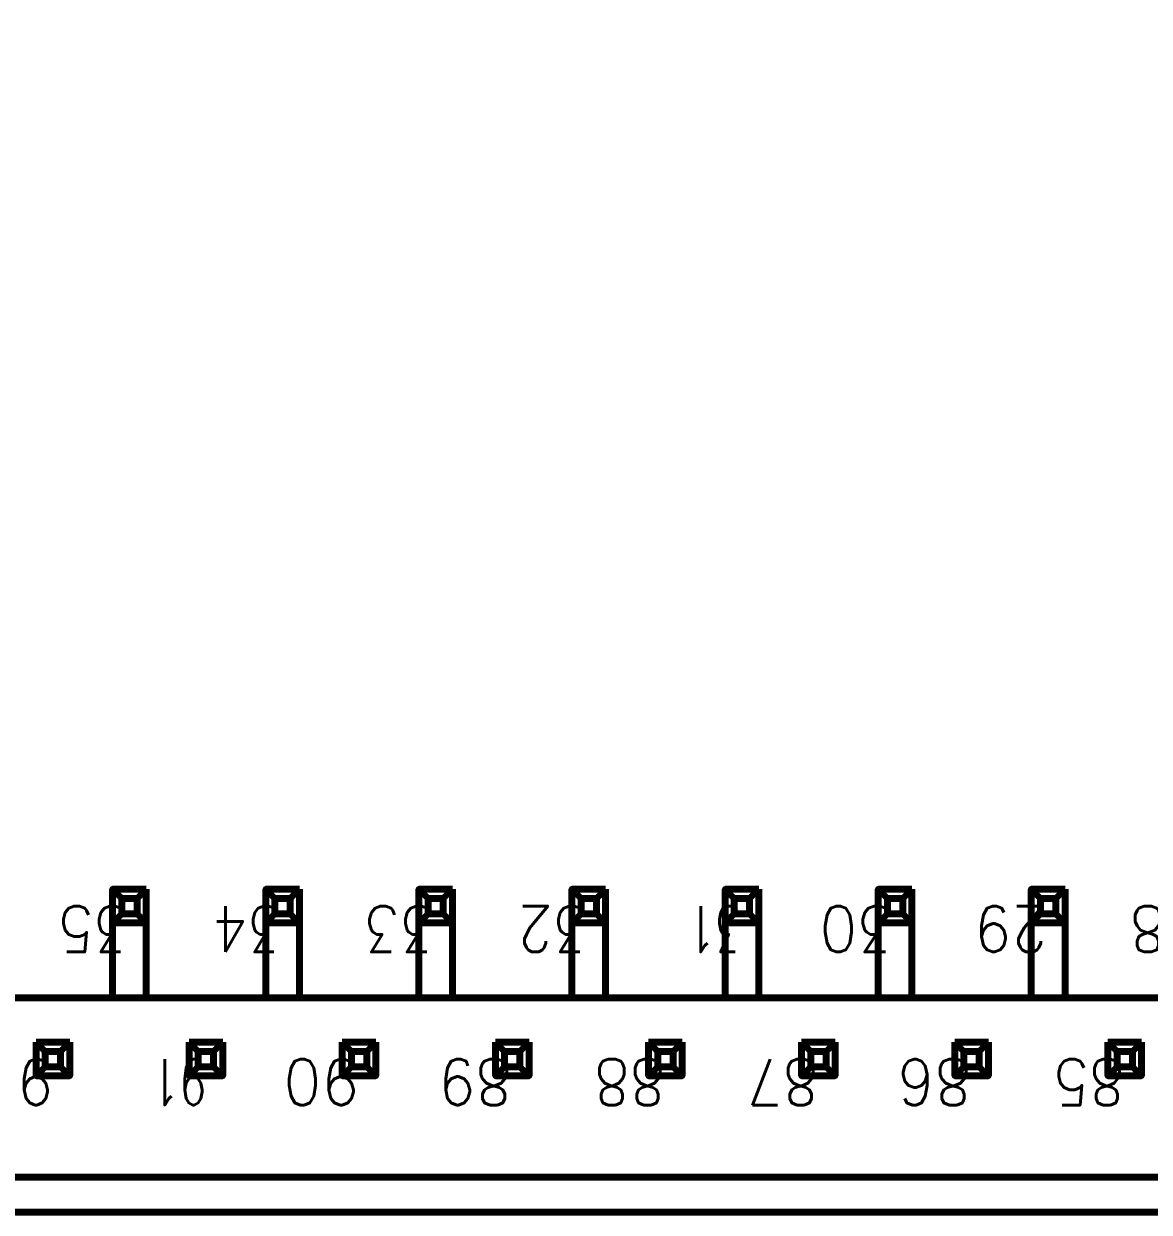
# Model space of a CAD drawing. Header units: inches. Extents: x -0.4 to 8, y -0.5 to 10.5.
# Drawn here: x 2.581 to 3.316, y 0 to 0.776 of the extents above; entities that cross this region are included whole.
import ezdxf

# ---------------------------------------------------------------- set-up
doc = ezdxf.new("R2010")
doc.units = ezdxf.units.IN
doc.header["$LTSCALE"] = 0.504853
doc.header["$MEASUREMENT"] = 0
for name, color, linetype in [('1', 7, 'Continuous'), ('135', 7, 'Continuous'), ('3', 7, 'Continuous'), ('75', 7, 'Continuous')]:
    doc.layers.add(name, color=color, linetype=linetype)
doc.styles.get("Standard").update_dxf_attribs({"font": 'ROMANS.SHX'})

# ---------------------------------------------------------------- blocks, each defined once
blk = doc.blocks.new('25359')
at = {"color": 1, "linetype": 'Continuous', "lineweight": 211}
for p, q in [((-0.324, 0.177, 0.127), (5.85, 0.177, 0.127)), ((-0.324, 0.177, 0.127), (5.85, 0.177, 0.127)), ((5.85, 0.177, 0.171), (-0.28, 0.177, 0.171)), ((5.85, 0.177, 0.171), (-0.28, 0.177, 0.171)), ((5.55, 0.06, 0.025), (-0.1, 0.06, 0.025)), ((-0.1, 0.06, 0.127), (5.55, 0.06, 0.127))]:
    blk.add_line(p, q, dxfattribs=at)
at = {"layer": '1', "color": 2, "linetype": 'Continuous', "lineweight": 211}
for p, q in [((2.739, 0.111, -0.102), (2.739, 0.089, -0.102)), ((2.739, 0.089, -0.102), (2.739, 0.111, -0.102)), ((2.739, 0.111, -0.102), (2.761, 0.111, -0.102)), ((2.739, 0.111, -0.102), (2.761, 0.111, -0.102)), ((2.761, 0.111, -0.102), (2.739, 0.111, -0.102)), ((2.745, 0.105, -0.112), (2.739, 0.111, -0.102)), ((2.739, 0.111, -0.102), (2.745, 0.105, -0.112)), ((2.739, 0.111, 0.025), (2.739, 0.089, 0.025)), ((2.739, 0.089, 0.025), (2.739, 0.111, 0.025)), ((2.739, 0.111, 0.025), (2.761, 0.111, 0.025)), ((2.739, 0.111, 0.025), (2.761, 0.111, 0.025)), ((2.755, 0.105, -0.112), (2.761, 0.111, -0.102)), ((2.761, 0.111, -0.102), (2.755, 0.105, -0.112)), ((2.761, 0.089, -0.102), (2.761, 0.111, -0.102)), ((2.761, 0.111, -0.102), (2.761, 0.089, -0.102)), ((2.761, 0.111, 0.025), (2.761, 0.089, 0.025)), ((2.761, 0.111, 0.025), (2.761, 0.089, 0.025)), ((2.839, 0.111, -0.102), (2.839, 0.089, -0.102)), ((2.839, 0.111, -0.102), (2.861, 0.111, -0.102)), ((2.839, 0.089, 0.025), (2.839, 0.111, 0.025)), ((2.839, 0.111, 0.025), (2.861, 0.111, 0.025)), ((2.839, 0.111, 0.025), (2.839, 0.089, 0.025)), ((2.839, 0.111, 0.025), (2.861, 0.111, 0.025)), ((2.845, 0.105, -0.112), (2.839, 0.111, -0.102)), ((2.839, 0.111, -0.102), (2.845, 0.105, -0.112)), ((2.839, 0.089, -0.102), (2.839, 0.111, -0.102)), ((2.861, 0.111, -0.102), (2.839, 0.111, -0.102)), ((2.839, 0.111, -0.102), (2.861, 0.111, -0.102)), ((2.861, 0.111, -0.102), (2.855, 0.105, -0.112)), ((2.855, 0.105, -0.112), (2.861, 0.111, -0.102)), ((2.861, 0.111, 0.025), (2.861, 0.089, 0.025)), ((2.861, 0.111, 0.025), (2.861, 0.089, 0.025)), ((2.861, 0.111, -0.102), (2.861, 0.089, -0.102)), ((2.861, 0.089, -0.102), (2.861, 0.111, -0.102)), ((2.939, 0.111, -0.102), (2.939, 0.089, -0.102)), ((2.961, 0.111, -0.102), (2.939, 0.111, -0.102)), ((2.939, 0.111, -0.102), (2.961, 0.111, -0.102)), ((2.939, 0.089, 0.025), (2.939, 0.111, 0.025)), ((2.939, 0.111, 0.025), (2.939, 0.089, 0.025)), ((2.939, 0.111, 0.025), (2.961, 0.111, 0.025)), ((2.939, 0.111, 0.025), (2.961, 0.111, 0.025)), ((2.939, 0.111, -0.102), (2.961, 0.111, -0.102)), ((2.939, 0.089, -0.102), (2.939, 0.111, -0.102)), ((2.939, 0.111, -0.102), (2.945, 0.105, -0.112)), ((2.945, 0.105, -0.112), (2.939, 0.111, -0.102)), ((2.955, 0.105, -0.112), (2.961, 0.111, -0.102)), ((2.961, 0.111, -0.102), (2.955, 0.105, -0.112)), ((2.961, 0.089, -0.102), (2.961, 0.111, -0.102)), ((2.961, 0.111, 0.025), (2.961, 0.089, 0.025)), ((2.961, 0.111, 0.025), (2.961, 0.089, 0.025)), ((2.961, 0.111, -0.102), (2.961, 0.089, -0.102)), ((3.039, 0.111, -0.102), (3.039, 0.089, -0.102)), ((3.061, 0.111, -0.102), (3.039, 0.111, -0.102)), ((3.039, 0.111, -0.102), (3.061, 0.111, -0.102)), ((3.039, 0.089, 0.025), (3.039, 0.111, 0.025)), ((3.039, 0.111, 0.025), (3.061, 0.111, 0.025)), ((3.039, 0.111, 0.025), (3.039, 0.089, 0.025)), ((3.039, 0.111, 0.025), (3.061, 0.111, 0.025)), ((3.045, 0.105, -0.112), (3.039, 0.111, -0.102)), ((3.039, 0.111, -0.102), (3.045, 0.105, -0.112)), ((3.039, 0.111, -0.102), (3.061, 0.111, -0.102)), ((3.039, 0.089, -0.102), (3.039, 0.111, -0.102)), ((3.055, 0.105, -0.112), (3.061, 0.111, -0.102)), ((3.061, 0.111, -0.102), (3.055, 0.105, -0.112)), ((3.061, 0.111, 0.025), (3.061, 0.089, 0.025)), ((3.061, 0.111, 0.025), (3.061, 0.089, 0.025)), ((3.061, 0.089, -0.102), (3.061, 0.111, -0.102)), ((3.061, 0.111, -0.102), (3.061, 0.089, -0.102)), ((3.139, 0.111, 0.025), (3.161, 0.111, 0.025)), ((3.139, 0.089, 0.025), (3.139, 0.111, 0.025)), ((3.139, 0.111, 0.025), (3.139, 0.089, 0.025)), ((3.139, 0.111, 0.025), (3.161, 0.111, 0.025)), ((3.161, 0.111, -0.102), (3.139, 0.111, -0.102)), ((3.139, 0.111, -0.102), (3.161, 0.111, -0.102)), ((3.139, 0.111, -0.102), (3.161, 0.111, -0.102)), ((3.145, 0.105, -0.112), (3.139, 0.111, -0.102)), ((3.139, 0.111, -0.102), (3.145, 0.105, -0.112)), ((3.139, 0.111, -0.102), (3.139, 0.089, -0.102)), ((3.139, 0.089, -0.102), (3.139, 0.111, -0.102)), ((3.161, 0.111, -0.102), (3.155, 0.105, -0.112)), ((3.155, 0.105, -0.112), (3.161, 0.111, -0.102)), ((3.161, 0.111, 0.025), (3.161, 0.089, 0.025)), ((3.161, 0.111, 0.025), (3.161, 0.089, 0.025)), ((3.161, 0.111, -0.102), (3.161, 0.089, -0.102)), ((3.161, 0.089, -0.102), (3.161, 0.111, -0.102)), ((3.239, 0.111, 0.025), (3.261, 0.111, 0.025)), ((3.239, 0.111, 0.025), (3.239, 0.089, 0.025)), ((3.239, 0.089, 0.025), (3.239, 0.111, 0.025)), ((3.239, 0.111, 0.025), (3.261, 0.111, 0.025)), ((3.239, 0.111, -0.102), (3.261, 0.111, -0.102)), ((3.239, 0.111, -0.102), (3.261, 0.111, -0.102)), ((3.239, 0.111, -0.102), (3.245, 0.105, -0.112)), ((3.245, 0.105, -0.112), (3.239, 0.111, -0.102)), ((3.239, 0.089, -0.102), (3.239, 0.111, -0.102)), ((3.239, 0.111, -0.102), (3.239, 0.089, -0.102)), ((3.261, 0.111, -0.102), (3.239, 0.111, -0.102)), ((3.255, 0.105, -0.112), (3.261, 0.111, -0.102)), ((3.261, 0.111, -0.102), (3.255, 0.105, -0.112)), ((3.261, 0.111, 0.025), (3.261, 0.089, 0.025)), ((3.261, 0.111, 0.025), (3.261, 0.089, 0.025)), ((3.261, 0.111, -0.102), (3.261, 0.089, -0.102)), ((3.261, 0.089, -0.102), (3.261, 0.111, -0.102)), ((3.339, 0.111, 0.025), (3.339, 0.089, 0.025)), ((3.339, 0.111, 0.025), (3.361, 0.111, 0.025)), ((3.339, 0.089, 0.025), (3.339, 0.111, 0.025)), ((3.339, 0.111, 0.025), (3.361, 0.111, 0.025)), ((3.339, 0.111, -0.102), (3.361, 0.111, -0.102)), ((3.345, 0.105, -0.112), (3.339, 0.111, -0.102)), ((3.339, 0.111, -0.102), (3.345, 0.105, -0.112)), ((3.339, 0.089, -0.102), (3.339, 0.111, -0.102)), ((3.339, 0.111, -0.102), (3.339, 0.089, -0.102)), ((3.361, 0.111, -0.102), (3.339, 0.111, -0.102)), ((3.339, 0.111, -0.102), (3.361, 0.111, -0.102)), ((3.361, 0.111, -0.102), (3.355, 0.105, -0.112)), ((3.355, 0.105, -0.112), (3.361, 0.111, -0.102)), ((3.361, 0.111, 0.025), (3.361, 0.089, 0.025)), ((3.361, 0.111, 0.025), (3.361, 0.089, 0.025)), ((3.361, 0.111, -0.102), (3.361, 0.089, -0.102)), ((3.361, 0.089, -0.102), (3.361, 0.111, -0.102)), ((3.445, 0.105, -0.112), (3.439, 0.111, -0.102)), ((3.439, 0.111, -0.102), (3.445, 0.105, -0.112)), ((3.439, 0.111, 0.025), (3.461, 0.111, 0.025)), ((3.439, 0.089, 0.025), (3.439, 0.111, 0.025)), ((3.439, 0.111, 0.025), (3.439, 0.089, 0.025)), ((3.439, 0.111, 0.025), (3.461, 0.111, 0.025)), ((3.439, 0.111, -0.102), (3.439, 0.089, -0.102)), ((3.439, 0.089, -0.102), (3.439, 0.111, -0.102)), ((3.461, 0.111, -0.102), (3.439, 0.111, -0.102)), ((3.439, 0.111, -0.102), (3.461, 0.111, -0.102)), ((3.439, 0.111, -0.102), (3.461, 0.111, -0.102)), ((3.461, 0.111, -0.102), (3.455, 0.105, -0.112)), ((3.455, 0.105, -0.112), (3.461, 0.111, -0.102)), ((3.461, 0.111, 0.025), (3.461, 0.089, 0.025)), ((3.461, 0.111, 0.025), (3.461, 0.089, 0.025)), ((3.461, 0.089, -0.102), (3.461, 0.111, -0.102)), ((3.461, 0.111, -0.102), (3.461, 0.089, -0.102)), ((2.755, 0.105, -0.112), (2.745, 0.105, -0.112)), ((2.745, 0.105, -0.112), (2.745, 0.095, -0.112)), ((2.745, 0.105, -0.112), (2.755, 0.105, -0.112)), ((2.745, 0.095, -0.112), (2.745, 0.105, -0.112)), ((2.755, 0.095, -0.112), (2.755, 0.105, -0.112)), ((2.755, 0.105, -0.112), (2.755, 0.095, -0.112)), ((2.855, 0.105, -0.112), (2.845, 0.105, -0.112)), ((2.845, 0.105, -0.112), (2.855, 0.105, -0.112)), ((2.845, 0.095, -0.112), (2.845, 0.105, -0.112)), ((2.845, 0.105, -0.112), (2.845, 0.095, -0.112)), ((2.855, 0.095, -0.112), (2.855, 0.105, -0.112)), ((2.855, 0.105, -0.112), (2.855, 0.095, -0.112)), ((2.945, 0.095, -0.112), (2.945, 0.105, -0.112)), ((2.955, 0.105, -0.112), (2.945, 0.105, -0.112)), ((2.945, 0.105, -0.112), (2.945, 0.095, -0.112)), ((2.945, 0.105, -0.112), (2.955, 0.105, -0.112)), ((2.955, 0.105, -0.112), (2.955, 0.095, -0.112)), ((2.955, 0.095, -0.112), (2.955, 0.105, -0.112)), ((3.045, 0.105, -0.112), (3.055, 0.105, -0.112)), ((3.045, 0.095, -0.112), (3.045, 0.105, -0.112)), ((3.045, 0.105, -0.112), (3.045, 0.095, -0.112)), ((3.055, 0.105, -0.112), (3.045, 0.105, -0.112)), ((3.055, 0.105, -0.112), (3.055, 0.095, -0.112)), ((3.055, 0.095, -0.112), (3.055, 0.105, -0.112)), ((3.145, 0.105, -0.112), (3.155, 0.105, -0.112)), ((3.145, 0.095, -0.112), (3.145, 0.105, -0.112)), ((3.145, 0.105, -0.112), (3.145, 0.095, -0.112)), ((3.155, 0.105, -0.112), (3.145, 0.105, -0.112)), ((3.155, 0.105, -0.112), (3.155, 0.095, -0.112)), ((3.155, 0.095, -0.112), (3.155, 0.105, -0.112)), ((3.245, 0.105, -0.112), (3.255, 0.105, -0.112)), ((3.245, 0.095, -0.112), (3.245, 0.105, -0.112)), ((3.255, 0.105, -0.112), (3.245, 0.105, -0.112)), ((3.245, 0.105, -0.112), (3.245, 0.095, -0.112)), ((3.255, 0.105, -0.112), (3.255, 0.095, -0.112)), ((3.255, 0.095, -0.112), (3.255, 0.105, -0.112)), ((3.345, 0.105, -0.112), (3.355, 0.105, -0.112)), ((3.355, 0.105, -0.112), (3.345, 0.105, -0.112)), ((3.345, 0.105, -0.112), (3.345, 0.095, -0.112)), ((3.345, 0.095, -0.112), (3.345, 0.105, -0.112)), ((3.355, 0.095, -0.112), (3.355, 0.105, -0.112)), ((3.355, 0.105, -0.112), (3.355, 0.095, -0.112)), ((3.445, 0.095, -0.112), (3.445, 0.105, -0.112)), ((3.445, 0.105, -0.112), (3.455, 0.105, -0.112)), ((3.445, 0.105, -0.112), (3.445, 0.095, -0.112)), ((3.455, 0.105, -0.112), (3.445, 0.105, -0.112)), ((3.455, 0.105, -0.112), (3.455, 0.095, -0.112)), ((3.455, 0.095, -0.112), (3.455, 0.105, -0.112)), ((2.745, 0.095, -0.112), (2.739, 0.089, -0.102)), ((2.739, 0.089, -0.102), (2.745, 0.095, -0.112)), ((2.745, 0.095, -0.112), (2.755, 0.095, -0.112)), ((2.755, 0.095, -0.112), (2.745, 0.095, -0.112)), ((2.761, 0.089, -0.102), (2.755, 0.095, -0.112)), ((2.755, 0.095, -0.112), (2.761, 0.089, -0.102)), ((2.845, 0.095, -0.112), (2.839, 0.089, -0.102)), ((2.839, 0.089, -0.102), (2.845, 0.095, -0.112)), ((2.855, 0.095, -0.112), (2.845, 0.095, -0.112)), ((2.845, 0.095, -0.112), (2.855, 0.095, -0.112)), ((2.861, 0.089, -0.102), (2.855, 0.095, -0.112)), ((2.855, 0.095, -0.112), (2.861, 0.089, -0.102)), ((2.939, 0.089, -0.102), (2.945, 0.095, -0.112)), ((2.945, 0.095, -0.112), (2.939, 0.089, -0.102)), ((2.945, 0.095, -0.112), (2.955, 0.095, -0.112)), ((2.955, 0.095, -0.112), (2.945, 0.095, -0.112)), ((2.955, 0.095, -0.112), (2.961, 0.089, -0.102)), ((2.961, 0.089, -0.102), (2.955, 0.095, -0.112)), ((3.039, 0.089, -0.102), (3.045, 0.095, -0.112)), ((3.045, 0.095, -0.112), (3.039, 0.089, -0.102)), ((3.055, 0.095, -0.112), (3.045, 0.095, -0.112)), ((3.045, 0.095, -0.112), (3.055, 0.095, -0.112)), ((3.055, 0.095, -0.112), (3.061, 0.089, -0.102)), ((3.061, 0.089, -0.102), (3.055, 0.095, -0.112)), ((3.139, 0.089, -0.102), (3.145, 0.095, -0.112)), ((3.145, 0.095, -0.112), (3.139, 0.089, -0.102)), ((3.145, 0.095, -0.112), (3.155, 0.095, -0.112)), ((3.155, 0.095, -0.112), (3.145, 0.095, -0.112)), ((3.155, 0.095, -0.112), (3.161, 0.089, -0.102)), ((3.161, 0.089, -0.102), (3.155, 0.095, -0.112)), ((3.239, 0.089, -0.102), (3.245, 0.095, -0.112)), ((3.245, 0.095, -0.112), (3.239, 0.089, -0.102)), ((3.255, 0.095, -0.112), (3.245, 0.095, -0.112)), ((3.245, 0.095, -0.112), (3.255, 0.095, -0.112)), ((3.255, 0.095, -0.112), (3.261, 0.089, -0.102)), ((3.261, 0.089, -0.102), (3.255, 0.095, -0.112)), ((3.345, 0.095, -0.112), (3.339, 0.089, -0.102)), ((3.339, 0.089, -0.102), (3.345, 0.095, -0.112)), ((3.355, 0.095, -0.112), (3.345, 0.095, -0.112)), ((3.345, 0.095, -0.112), (3.355, 0.095, -0.112)), ((3.361, 0.089, -0.102), (3.355, 0.095, -0.112)), ((3.355, 0.095, -0.112), (3.361, 0.089, -0.102)), ((3.439, 0.089, -0.102), (3.445, 0.095, -0.112)), ((3.445, 0.095, -0.112), (3.439, 0.089, -0.102)), ((3.455, 0.095, -0.112), (3.445, 0.095, -0.112)), ((3.445, 0.095, -0.112), (3.455, 0.095, -0.112)), ((3.455, 0.095, -0.112), (3.461, 0.089, -0.102)), ((3.461, 0.089, -0.102), (3.455, 0.095, -0.112)), ((2.739, 0.089, 0.025), (2.739, 0.089, -0.102)), ((2.739, 0.089, 0.025), (2.739, 0.089, -0.102)), ((2.761, 0.089, -0.102), (2.739, 0.089, -0.102)), ((2.761, 0.089, -0.102), (2.739, 0.089, -0.102)), ((2.739, 0.089, -0.102), (2.761, 0.089, -0.102)), ((2.761, 0.089, 0.025), (2.739, 0.089, 0.025)), ((2.761, 0.089, 0.025), (2.739, 0.089, 0.025)), ((2.761, 0.089, 0.025), (2.761, 0.089, -0.102)), ((2.761, 0.089, -0.102), (2.761, 0.089, 0.025)), ((2.839, 0.089, 0.025), (2.839, 0.089, -0.102)), ((2.839, 0.089, 0.025), (2.839, 0.089, -0.102)), ((2.861, 0.089, -0.102), (2.839, 0.089, -0.102)), ((2.861, 0.089, 0.025), (2.839, 0.089, 0.025)), ((2.861, 0.089, 0.025), (2.839, 0.089, 0.025)), ((2.861, 0.089, -0.102), (2.839, 0.089, -0.102)), ((2.839, 0.089, -0.102), (2.861, 0.089, -0.102)), ((2.861, 0.089, 0.025), (2.861, 0.089, -0.102)), ((2.861, 0.089, -0.102), (2.861, 0.089, 0.025)), ((2.939, 0.089, 0.025), (2.939, 0.089, -0.102)), ((2.939, 0.089, 0.025), (2.939, 0.089, -0.102)), ((2.961, 0.089, -0.102), (2.939, 0.089, -0.102)), ((2.961, 0.089, 0.025), (2.939, 0.089, 0.025)), ((2.961, 0.089, 0.025), (2.939, 0.089, 0.025)), ((2.939, 0.089, -0.102), (2.961, 0.089, -0.102)), ((2.961, 0.089, -0.102), (2.939, 0.089, -0.102)), ((2.961, 0.089, -0.102), (2.961, 0.089, 0.025)), ((2.961, 0.089, 0.025), (2.961, 0.089, -0.102)), ((3.061, 0.089, -0.102), (3.039, 0.089, -0.102)), ((3.039, 0.089, 0.025), (3.039, 0.089, -0.102)), ((3.039, 0.089, 0.025), (3.039, 0.089, -0.102)), ((3.061, 0.089, 0.025), (3.039, 0.089, 0.025)), ((3.061, 0.089, 0.025), (3.039, 0.089, 0.025)), ((3.039, 0.089, -0.102), (3.061, 0.089, -0.102)), ((3.061, 0.089, -0.102), (3.039, 0.089, -0.102)), ((3.061, 0.089, -0.102), (3.061, 0.089, 0.025)), ((3.061, 0.089, 0.025), (3.061, 0.089, -0.102)), ((3.139, 0.089, 0.025), (3.139, 0.089, -0.102)), ((3.139, 0.089, 0.025), (3.139, 0.089, -0.102)), ((3.161, 0.089, 0.025), (3.139, 0.089, 0.025)), ((3.161, 0.089, 0.025), (3.139, 0.089, 0.025)), ((3.161, 0.089, -0.102), (3.139, 0.089, -0.102)), ((3.139, 0.089, -0.102), (3.161, 0.089, -0.102)), ((3.161, 0.089, -0.102), (3.139, 0.089, -0.102)), ((3.161, 0.089, -0.102), (3.161, 0.089, 0.025)), ((3.161, 0.089, 0.025), (3.161, 0.089, -0.102)), ((3.239, 0.089, 0.025), (3.239, 0.089, -0.102)), ((3.239, 0.089, 0.025), (3.239, 0.089, -0.102)), ((3.261, 0.089, 0.025), (3.239, 0.089, 0.025)), ((3.261, 0.089, 0.025), (3.239, 0.089, 0.025)), ((3.261, 0.089, -0.102), (3.239, 0.089, -0.102)), ((3.239, 0.089, -0.102), (3.261, 0.089, -0.102)), ((3.261, 0.089, -0.102), (3.239, 0.089, -0.102)), ((3.261, 0.089, 0.025), (3.261, 0.089, -0.102)), ((3.261, 0.089, -0.102), (3.261, 0.089, 0.025)), ((3.339, 0.089, 0.025), (3.339, 0.089, -0.102)), ((3.361, 0.089, 0.025), (3.339, 0.089, 0.025)), ((3.361, 0.089, 0.025), (3.339, 0.089, 0.025)), ((3.339, 0.089, -0.102), (3.361, 0.089, -0.102)), ((3.361, 0.089, -0.102), (3.339, 0.089, -0.102)), ((3.361, 0.089, -0.102), (3.339, 0.089, -0.102)), ((3.339, 0.089, 0.025), (3.339, 0.089, -0.102)), ((3.361, 0.089, -0.102), (3.361, 0.089, 0.025)), ((3.361, 0.089, 0.025), (3.361, 0.089, -0.102)), ((3.461, 0.089, 0.025), (3.439, 0.089, 0.025)), ((3.461, 0.089, 0.025), (3.439, 0.089, 0.025)), ((3.439, 0.089, 0.025), (3.439, 0.089, -0.102)), ((3.439, 0.089, 0.025), (3.439, 0.089, -0.102)), ((3.439, 0.089, -0.102), (3.461, 0.089, -0.102)), ((3.461, 0.089, -0.102), (3.439, 0.089, -0.102)), ((3.461, 0.089, -0.102), (3.439, 0.089, -0.102)), ((3.461, 0.089, 0.025), (3.461, 0.089, -0.102)), ((3.461, 0.089, -0.102), (3.461, 0.089, 0.025)), ((2.789, 0.06, 0.068), (2.811, 0.06, 0.068)), ((2.789, 0.06, 0.09), (2.811, 0.06, 0.09)), ((2.889, 0.06, 0.09), (2.911, 0.06, 0.09)), ((2.889, 0.06, 0.068), (2.911, 0.06, 0.068)), ((2.989, 0.06, 0.068), (3.011, 0.06, 0.068)), ((2.989, 0.06, 0.09), (3.011, 0.06, 0.09)), ((3.089, 0.06, 0.068), (3.111, 0.06, 0.068)), ((3.089, 0.06, 0.09), (3.111, 0.06, 0.09)), ((3.189, 0.06, 0.09), (3.211, 0.06, 0.09)), ((3.189, 0.06, 0.068), (3.211, 0.06, 0.068)), ((3.289, 0.06, 0.09), (3.311, 0.06, 0.09)), ((3.289, 0.06, 0.068), (3.311, 0.06, 0.068)), ((3.389, 0.06, 0.068), (3.411, 0.06, 0.068)), ((3.389, 0.06, 0.09), (3.411, 0.06, 0.09)), ((2.789, 0.011, -0.102), (2.811, 0.011, -0.102)), ((2.789, 0.011, -0.102), (2.811, 0.011, -0.102)), ((2.811, 0.011, -0.102), (2.789, 0.011, -0.102)), ((2.795, 0.005, -0.112), (2.789, 0.011, -0.102)), ((2.789, 0.011, -0.102), (2.795, 0.005, -0.112)), ((2.789, -0.011, -0.102), (2.789, 0.011, -0.102)), ((2.789, 0.011, -0.102), (2.789, -0.011, -0.102)), ((2.789, 0.011, 0.068), (2.811, 0.011, 0.068)), ((2.811, 0.011, -0.102), (2.805, 0.005, -0.112)), ((2.805, 0.005, -0.112), (2.811, 0.011, -0.102)), ((2.811, -0.011, -0.102), (2.811, 0.011, -0.102)), ((2.811, 0.011, -0.102), (2.811, -0.011, -0.102)), ((2.889, 0.011, 0.068), (2.911, 0.011, 0.068)), ((2.889, 0.011, -0.102), (2.911, 0.011, -0.102)), ((2.889, 0.011, -0.102), (2.911, 0.011, -0.102)), ((2.911, 0.011, -0.102), (2.889, 0.011, -0.102)), ((2.889, 0.011, -0.102), (2.895, 0.005, -0.112)), ((2.895, 0.005, -0.112), (2.889, 0.011, -0.102)), ((2.889, 0.011, -0.102), (2.889, -0.011, -0.102)), ((2.889, -0.011, -0.102), (2.889, 0.011, -0.102)), ((2.905, 0.005, -0.112), (2.911, 0.011, -0.102)), ((2.911, 0.011, -0.102), (2.905, 0.005, -0.112)), ((2.911, 0.011, -0.102), (2.911, -0.011, -0.102)), ((2.911, -0.011, -0.102), (2.911, 0.011, -0.102)), ((2.989, 0.011, 0.068), (3.011, 0.011, 0.068)), ((2.989, 0.011, -0.102), (3.011, 0.011, -0.102)), ((2.989, 0.011, -0.102), (3.011, 0.011, -0.102)), ((3.011, 0.011, -0.102), (2.989, 0.011, -0.102)), ((2.995, 0.005, -0.112), (2.989, 0.011, -0.102)), ((2.989, 0.011, -0.102), (2.995, 0.005, -0.112)), ((2.989, -0.011, -0.102), (2.989, 0.011, -0.102)), ((2.989, 0.011, -0.102), (2.989, -0.011, -0.102)), ((3.011, 0.011, -0.102), (3.005, 0.005, -0.112)), ((3.005, 0.005, -0.112), (3.011, 0.011, -0.102)), ((3.011, -0.011, -0.102), (3.011, 0.011, -0.102)), ((3.011, 0.011, -0.102), (3.011, -0.011, -0.102)), ((3.089, 0.011, 0.068), (3.111, 0.011, 0.068)), ((3.089, 0.011, -0.102), (3.111, 0.011, -0.102)), ((3.089, 0.011, -0.102), (3.111, 0.011, -0.102)), ((3.111, 0.011, -0.102), (3.089, 0.011, -0.102)), ((3.089, -0.011, -0.102), (3.089, 0.011, -0.102)), ((3.089, 0.011, -0.102), (3.089, -0.011, -0.102)), ((3.095, 0.005, -0.112), (3.089, 0.011, -0.102)), ((3.089, 0.011, -0.102), (3.095, 0.005, -0.112)), ((3.111, 0.011, -0.102), (3.105, 0.005, -0.112)), ((3.105, 0.005, -0.112), (3.111, 0.011, -0.102)), ((3.111, -0.011, -0.102), (3.111, 0.011, -0.102)), ((3.111, 0.011, -0.102), (3.111, -0.011, -0.102)), ((3.189, 0.011, 0.068), (3.211, 0.011, 0.068)), ((3.189, 0.011, -0.102), (3.211, 0.011, -0.102)), ((3.189, 0.011, -0.102), (3.211, 0.011, -0.102)), ((3.211, 0.011, -0.102), (3.189, 0.011, -0.102)), ((3.189, 0.011, -0.102), (3.189, -0.011, -0.102)), ((3.189, -0.011, -0.102), (3.189, 0.011, -0.102)), ((3.189, 0.011, -0.102), (3.195, 0.005, -0.112)), ((3.195, 0.005, -0.112), (3.189, 0.011, -0.102)), ((3.211, 0.011, -0.102), (3.205, 0.005, -0.112)), ((3.205, 0.005, -0.112), (3.211, 0.011, -0.102)), ((3.211, 0.011, -0.102), (3.211, -0.011, -0.102)), ((3.211, -0.011, -0.102), (3.211, 0.011, -0.102)), ((3.289, 0.011, 0.068), (3.311, 0.011, 0.068)), ((3.289, 0.011, -0.102), (3.311, 0.011, -0.102)), ((3.289, 0.011, -0.102), (3.311, 0.011, -0.102)), ((3.311, 0.011, -0.102), (3.289, 0.011, -0.102)), ((3.289, -0.011, -0.102), (3.289, 0.011, -0.102)), ((3.289, 0.011, -0.102), (3.289, -0.011, -0.102)), ((3.295, 0.005, -0.112), (3.289, 0.011, -0.102)), ((3.289, 0.011, -0.102), (3.295, 0.005, -0.112)), ((3.311, 0.011, -0.102), (3.305, 0.005, -0.112)), ((3.305, 0.005, -0.112), (3.311, 0.011, -0.102)), ((3.311, -0.011, -0.102), (3.311, 0.011, -0.102)), ((3.311, 0.011, -0.102), (3.311, -0.011, -0.102)), ((3.389, 0.011, 0.068), (3.411, 0.011, 0.068)), ((3.389, 0.011, -0.102), (3.411, 0.011, -0.102)), ((3.389, 0.011, -0.102), (3.411, 0.011, -0.102)), ((3.411, 0.011, -0.102), (3.389, 0.011, -0.102)), ((3.395, 0.005, -0.112), (3.389, 0.011, -0.102)), ((3.389, -0.011, -0.102), (3.389, 0.011, -0.102)), ((3.389, 0.011, -0.102), (3.389, -0.011, -0.102)), ((3.389, 0.011, -0.102), (3.395, 0.005, -0.112)), ((3.411, 0.011, -0.102), (3.405, 0.005, -0.112)), ((3.405, 0.005, -0.112), (3.411, 0.011, -0.102)), ((3.411, 0.011, -0.102), (3.411, -0.011, -0.102)), ((3.411, -0.011, -0.102), (3.411, 0.011, -0.102)), ((2.805, 0.005, -0.112), (2.795, 0.005, -0.112)), ((2.795, 0.005, -0.112), (2.795, -0.005, -0.112)), ((2.795, -0.005, -0.112), (2.795, 0.005, -0.112)), ((2.795, 0.005, -0.112), (2.805, 0.005, -0.112)), ((2.805, -0.005, -0.112), (2.805, 0.005, -0.112)), ((2.805, 0.005, -0.112), (2.805, -0.005, -0.112)), ((2.895, 0.005, -0.112), (2.905, 0.005, -0.112)), ((2.905, 0.005, -0.112), (2.895, 0.005, -0.112)), ((2.895, -0.005, -0.112), (2.895, 0.005, -0.112)), ((2.895, 0.005, -0.112), (2.895, -0.005, -0.112)), ((2.905, 0.005, -0.112), (2.905, -0.005, -0.112)), ((2.905, -0.005, -0.112), (2.905, 0.005, -0.112)), ((3.005, 0.005, -0.112), (2.995, 0.005, -0.112)), ((2.995, 0.005, -0.112), (3.005, 0.005, -0.112)), ((2.995, 0.005, -0.112), (2.995, -0.005, -0.112)), ((2.995, -0.005, -0.112), (2.995, 0.005, -0.112)), ((3.005, -0.005, -0.112), (3.005, 0.005, -0.112)), ((3.005, 0.005, -0.112), (3.005, -0.005, -0.112)), ((3.105, 0.005, -0.112), (3.095, 0.005, -0.112)), ((3.095, 0.005, -0.112), (3.105, 0.005, -0.112)), ((3.095, 0.005, -0.112), (3.095, -0.005, -0.112)), ((3.095, -0.005, -0.112), (3.095, 0.005, -0.112)), ((3.105, 0.005, -0.112), (3.105, -0.005, -0.112)), ((3.105, -0.005, -0.112), (3.105, 0.005, -0.112)), ((3.195, 0.005, -0.112), (3.205, 0.005, -0.112)), ((3.195, -0.005, -0.112), (3.195, 0.005, -0.112)), ((3.195, 0.005, -0.112), (3.195, -0.005, -0.112)), ((3.205, 0.005, -0.112), (3.195, 0.005, -0.112)), ((3.205, 0.005, -0.112), (3.205, -0.005, -0.112)), ((3.205, -0.005, -0.112), (3.205, 0.005, -0.112)), ((3.295, -0.005, -0.112), (3.295, 0.005, -0.112)), ((3.295, 0.005, -0.112), (3.295, -0.005, -0.112)), ((3.295, 0.005, -0.112), (3.305, 0.005, -0.112)), ((3.305, 0.005, -0.112), (3.295, 0.005, -0.112)), ((3.305, -0.005, -0.112), (3.305, 0.005, -0.112)), ((3.305, 0.005, -0.112), (3.305, -0.005, -0.112)), ((3.395, -0.005, -0.112), (3.395, 0.005, -0.112)), ((3.395, 0.005, -0.112), (3.395, -0.005, -0.112)), ((3.395, 0.005, -0.112), (3.405, 0.005, -0.112)), ((3.405, 0.005, -0.112), (3.395, 0.005, -0.112)), ((3.405, 0.005, -0.112), (3.405, -0.005, -0.112)), ((3.405, -0.005, -0.112), (3.405, 0.005, -0.112)), ((2.789, -0.011, -0.102), (2.795, -0.005, -0.112)), ((2.795, -0.005, -0.112), (2.789, -0.011, -0.102)), ((2.795, -0.005, -0.112), (2.805, -0.005, -0.112)), ((2.805, -0.005, -0.112), (2.795, -0.005, -0.112)), ((2.805, -0.005, -0.112), (2.811, -0.011, -0.102)), ((2.811, -0.011, -0.102), (2.805, -0.005, -0.112)), ((2.889, -0.011, -0.102), (2.895, -0.005, -0.112)), ((2.895, -0.005, -0.112), (2.889, -0.011, -0.102)), ((2.895, -0.005, -0.112), (2.905, -0.005, -0.112)), ((2.905, -0.005, -0.112), (2.895, -0.005, -0.112)), ((2.905, -0.005, -0.112), (2.911, -0.011, -0.102)), ((2.911, -0.011, -0.102), (2.905, -0.005, -0.112)), ((2.995, -0.005, -0.112), (2.989, -0.011, -0.102)), ((2.989, -0.011, -0.102), (2.995, -0.005, -0.112)), ((2.995, -0.005, -0.112), (3.005, -0.005, -0.112)), ((3.005, -0.005, -0.112), (2.995, -0.005, -0.112)), ((3.005, -0.005, -0.112), (3.011, -0.011, -0.102)), ((3.011, -0.011, -0.102), (3.005, -0.005, -0.112)), ((3.089, -0.011, -0.102), (3.095, -0.005, -0.112)), ((3.095, -0.005, -0.112), (3.089, -0.011, -0.102)), ((3.105, -0.005, -0.112), (3.095, -0.005, -0.112)), ((3.095, -0.005, -0.112), (3.105, -0.005, -0.112)), ((3.105, -0.005, -0.112), (3.111, -0.011, -0.102)), ((3.111, -0.011, -0.102), (3.105, -0.005, -0.112)), ((3.195, -0.005, -0.112), (3.189, -0.011, -0.102)), ((3.189, -0.011, -0.102), (3.195, -0.005, -0.112)), ((3.205, -0.005, -0.112), (3.195, -0.005, -0.112)), ((3.195, -0.005, -0.112), (3.205, -0.005, -0.112)), ((3.205, -0.005, -0.112), (3.211, -0.011, -0.102)), ((3.211, -0.011, -0.102), (3.205, -0.005, -0.112)), ((3.295, -0.005, -0.112), (3.289, -0.011, -0.102)), ((3.289, -0.011, -0.102), (3.295, -0.005, -0.112)), ((3.295, -0.005, -0.112), (3.305, -0.005, -0.112)), ((3.305, -0.005, -0.112), (3.295, -0.005, -0.112)), ((3.305, -0.005, -0.112), (3.311, -0.011, -0.102)), ((3.311, -0.011, -0.102), (3.305, -0.005, -0.112)), ((3.389, -0.011, -0.102), (3.395, -0.005, -0.112)), ((3.395, -0.005, -0.112), (3.389, -0.011, -0.102)), ((3.395, -0.005, -0.112), (3.405, -0.005, -0.112)), ((3.405, -0.005, -0.112), (3.395, -0.005, -0.112)), ((3.405, -0.005, -0.112), (3.411, -0.011, -0.102)), ((3.411, -0.011, -0.102), (3.405, -0.005, -0.112)), ((2.811, -0.011, -0.102), (2.789, -0.011, -0.102)), ((2.811, -0.011, -0.102), (2.789, -0.011, -0.102)), ((2.789, -0.011, -0.102), (2.811, -0.011, -0.102)), ((2.789, -0.011, 0.09), (2.811, -0.011, 0.09)), ((2.889, -0.011, 0.09), (2.911, -0.011, 0.09)), ((2.889, -0.011, -0.102), (2.911, -0.011, -0.102)), ((2.911, -0.011, -0.102), (2.889, -0.011, -0.102)), ((2.911, -0.011, -0.102), (2.889, -0.011, -0.102)), ((2.989, -0.011, 0.09), (3.011, -0.011, 0.09)), ((3.011, -0.011, -0.102), (2.989, -0.011, -0.102)), ((2.989, -0.011, -0.102), (3.011, -0.011, -0.102)), ((3.011, -0.011, -0.102), (2.989, -0.011, -0.102)), ((3.089, -0.011, 0.09), (3.111, -0.011, 0.09)), ((3.111, -0.011, -0.102), (3.089, -0.011, -0.102)), ((3.089, -0.011, -0.102), (3.111, -0.011, -0.102)), ((3.111, -0.011, -0.102), (3.089, -0.011, -0.102)), ((3.189, -0.011, 0.09), (3.211, -0.011, 0.09)), ((3.189, -0.011, -0.102), (3.211, -0.011, -0.102)), ((3.211, -0.011, -0.102), (3.189, -0.011, -0.102)), ((3.211, -0.011, -0.102), (3.189, -0.011, -0.102)), ((3.289, -0.011, 0.09), (3.311, -0.011, 0.09)), ((3.311, -0.011, -0.102), (3.289, -0.011, -0.102)), ((3.289, -0.011, -0.102), (3.311, -0.011, -0.102)), ((3.311, -0.011, -0.102), (3.289, -0.011, -0.102)), ((3.389, -0.011, 0.09), (3.411, -0.011, 0.09)), ((3.411, -0.011, -0.102), (3.389, -0.011, -0.102)), ((3.389, -0.011, -0.102), (3.411, -0.011, -0.102)), ((3.411, -0.011, -0.102), (3.389, -0.011, -0.102))]:
    blk.add_line(p, q, dxfattribs=at)
for points in [[(2.739, 0.089, -0.102), (2.739, 0.111, -0.102), (2.739, 0.111, 0.025)], [(2.739, 0.089, -0.102), (2.739, 0.111, -0.102), (2.739, 0.111, 0.025)], [(2.761, 0.111, 0.025), (2.761, 0.111, -0.102), (2.761, 0.089, -0.102)], [(2.761, 0.089, -0.102), (2.761, 0.111, -0.102), (2.761, 0.111, 0.025)], [(2.839, 0.089, -0.102), (2.839, 0.111, -0.102), (2.839, 0.111, 0.025)], [(2.839, 0.089, -0.102), (2.839, 0.111, -0.102), (2.839, 0.111, 0.025)], [(2.861, 0.089, -0.102), (2.861, 0.111, -0.102), (2.861, 0.111, 0.025)], [(2.861, 0.111, 0.025), (2.861, 0.111, -0.102), (2.861, 0.089, -0.102)], [(2.939, 0.089, -0.102), (2.939, 0.111, -0.102), (2.939, 0.111, 0.025)], [(2.939, 0.089, -0.102), (2.939, 0.111, -0.102), (2.939, 0.111, 0.025)], [(2.961, 0.111, 0.025), (2.961, 0.111, -0.102), (2.961, 0.089, -0.102)], [(2.961, 0.089, -0.102), (2.961, 0.111, -0.102), (2.961, 0.111, 0.025)], [(3.039, 0.089, -0.102), (3.039, 0.111, -0.102), (3.039, 0.111, 0.025)], [(3.039, 0.089, -0.102), (3.039, 0.111, -0.102), (3.039, 0.111, 0.025)], [(3.061, 0.111, 0.025), (3.061, 0.111, -0.102), (3.061, 0.089, -0.102)], [(3.061, 0.089, -0.102), (3.061, 0.111, -0.102), (3.061, 0.111, 0.025)], [(3.139, 0.089, -0.102), (3.139, 0.111, -0.102), (3.139, 0.111, 0.025)], [(3.139, 0.089, -0.102), (3.139, 0.111, -0.102), (3.139, 0.111, 0.025)], [(3.161, 0.111, 0.025), (3.161, 0.111, -0.102), (3.161, 0.089, -0.102)], [(3.161, 0.089, -0.102), (3.161, 0.111, -0.102), (3.161, 0.111, 0.025)], [(3.239, 0.089, -0.102), (3.239, 0.111, -0.102), (3.239, 0.111, 0.025)], [(3.239, 0.089, -0.102), (3.239, 0.111, -0.102), (3.239, 0.111, 0.025)], [(3.261, 0.111, 0.025), (3.261, 0.111, -0.102), (3.261, 0.089, -0.102)], [(3.261, 0.089, -0.102), (3.261, 0.111, -0.102), (3.261, 0.111, 0.025)], [(3.339, 0.089, -0.102), (3.339, 0.111, -0.102), (3.339, 0.111, 0.025)], [(3.339, 0.089, -0.102), (3.339, 0.111, -0.102), (3.339, 0.111, 0.025)], [(3.361, 0.111, 0.025), (3.361, 0.111, -0.102), (3.361, 0.089, -0.102)], [(3.361, 0.089, -0.102), (3.361, 0.111, -0.102), (3.361, 0.111, 0.025)], [(3.439, 0.089, -0.102), (3.439, 0.111, -0.102), (3.439, 0.111, 0.025)], [(3.439, 0.089, -0.102), (3.439, 0.111, -0.102), (3.439, 0.111, 0.025)], [(3.461, 0.089, -0.102), (3.461, 0.111, -0.102), (3.461, 0.111, 0.025)], [(3.461, 0.111, 0.025), (3.461, 0.111, -0.102), (3.461, 0.089, -0.102)]]:
    blk.add_polyline3d(points, dxfattribs=at)
for points in [[(2.789, -0.011, -0.102), (2.789, 0.011, -0.102), (2.789, 0.011, 0.068), (2.789, 0.06, 0.068), (2.789, 0.06, 0.09), (2.789, -0.011, 0.09), (2.789, -0.011, -0.102)], [(2.789, -0.011, -0.102), (2.789, 0.011, -0.102), (2.789, 0.011, 0.068), (2.789, 0.06, 0.068), (2.789, 0.06, 0.09), (2.789, -0.011, 0.09), (2.789, -0.011, -0.102)], [(2.811, -0.011, -0.102), (2.811, -0.011, 0.09), (2.811, 0.06, 0.09), (2.811, 0.06, 0.068), (2.811, 0.011, 0.068), (2.811, 0.011, -0.102), (2.811, -0.011, -0.102)], [(2.811, -0.011, -0.102), (2.811, 0.011, -0.102), (2.811, 0.011, 0.068), (2.811, 0.06, 0.068), (2.811, 0.06, 0.09), (2.811, -0.011, 0.09), (2.811, -0.011, -0.102)], [(2.889, -0.011, -0.102), (2.889, 0.011, -0.102), (2.889, 0.011, 0.068), (2.889, 0.06, 0.068), (2.889, 0.06, 0.09), (2.889, -0.011, 0.09), (2.889, -0.011, -0.102)], [(2.889, -0.011, -0.102), (2.889, 0.011, -0.102), (2.889, 0.011, 0.068), (2.889, 0.06, 0.068), (2.889, 0.06, 0.09), (2.889, -0.011, 0.09), (2.889, -0.011, -0.102)], [(2.911, -0.011, -0.102), (2.911, 0.011, -0.102), (2.911, 0.011, 0.068), (2.911, 0.06, 0.068), (2.911, 0.06, 0.09), (2.911, -0.011, 0.09), (2.911, -0.011, -0.102)], [(2.911, -0.011, -0.102), (2.911, -0.011, 0.09), (2.911, 0.06, 0.09), (2.911, 0.06, 0.068), (2.911, 0.011, 0.068), (2.911, 0.011, -0.102), (2.911, -0.011, -0.102)], [(2.989, -0.011, -0.102), (2.989, 0.011, -0.102), (2.989, 0.011, 0.068), (2.989, 0.06, 0.068), (2.989, 0.06, 0.09), (2.989, -0.011, 0.09), (2.989, -0.011, -0.102)], [(2.989, -0.011, -0.102), (2.989, 0.011, -0.102), (2.989, 0.011, 0.068), (2.989, 0.06, 0.068), (2.989, 0.06, 0.09), (2.989, -0.011, 0.09), (2.989, -0.011, -0.102)], [(3.011, -0.011, -0.102), (3.011, -0.011, 0.09), (3.011, 0.06, 0.09), (3.011, 0.06, 0.068), (3.011, 0.011, 0.068), (3.011, 0.011, -0.102), (3.011, -0.011, -0.102)], [(3.011, -0.011, -0.102), (3.011, 0.011, -0.102), (3.011, 0.011, 0.068), (3.011, 0.06, 0.068), (3.011, 0.06, 0.09), (3.011, -0.011, 0.09), (3.011, -0.011, -0.102)], [(3.089, -0.011, -0.102), (3.089, 0.011, -0.102), (3.089, 0.011, 0.068), (3.089, 0.06, 0.068), (3.089, 0.06, 0.09), (3.089, -0.011, 0.09), (3.089, -0.011, -0.102)], [(3.089, -0.011, -0.102), (3.089, 0.011, -0.102), (3.089, 0.011, 0.068), (3.089, 0.06, 0.068), (3.089, 0.06, 0.09), (3.089, -0.011, 0.09), (3.089, -0.011, -0.102)], [(3.111, -0.011, -0.102), (3.111, -0.011, 0.09), (3.111, 0.06, 0.09), (3.111, 0.06, 0.068), (3.111, 0.011, 0.068), (3.111, 0.011, -0.102), (3.111, -0.011, -0.102)], [(3.111, -0.011, -0.102), (3.111, 0.011, -0.102), (3.111, 0.011, 0.068), (3.111, 0.06, 0.068), (3.111, 0.06, 0.09), (3.111, -0.011, 0.09), (3.111, -0.011, -0.102)], [(3.189, -0.011, -0.102), (3.189, 0.011, -0.102), (3.189, 0.011, 0.068), (3.189, 0.06, 0.068), (3.189, 0.06, 0.09), (3.189, -0.011, 0.09), (3.189, -0.011, -0.102)], [(3.189, -0.011, -0.102), (3.189, 0.011, -0.102), (3.189, 0.011, 0.068), (3.189, 0.06, 0.068), (3.189, 0.06, 0.09), (3.189, -0.011, 0.09), (3.189, -0.011, -0.102)], [(3.211, -0.011, -0.102), (3.211, -0.011, 0.09), (3.211, 0.06, 0.09), (3.211, 0.06, 0.068), (3.211, 0.011, 0.068), (3.211, 0.011, -0.102), (3.211, -0.011, -0.102)], [(3.211, -0.011, -0.102), (3.211, 0.011, -0.102), (3.211, 0.011, 0.068), (3.211, 0.06, 0.068), (3.211, 0.06, 0.09), (3.211, -0.011, 0.09), (3.211, -0.011, -0.102)], [(3.289, -0.011, -0.102), (3.289, 0.011, -0.102), (3.289, 0.011, 0.068), (3.289, 0.06, 0.068), (3.289, 0.06, 0.09), (3.289, -0.011, 0.09), (3.289, -0.011, -0.102)], [(3.289, -0.011, -0.102), (3.289, 0.011, -0.102), (3.289, 0.011, 0.068), (3.289, 0.06, 0.068), (3.289, 0.06, 0.09), (3.289, -0.011, 0.09), (3.289, -0.011, -0.102)], [(3.311, -0.011, -0.102), (3.311, -0.011, 0.09), (3.311, 0.06, 0.09), (3.311, 0.06, 0.068), (3.311, 0.011, 0.068), (3.311, 0.011, -0.102), (3.311, -0.011, -0.102)], [(3.311, -0.011, -0.102), (3.311, 0.011, -0.102), (3.311, 0.011, 0.068), (3.311, 0.06, 0.068), (3.311, 0.06, 0.09), (3.311, -0.011, 0.09), (3.311, -0.011, -0.102)], [(3.389, -0.011, -0.102), (3.389, 0.011, -0.102), (3.389, 0.011, 0.068), (3.389, 0.06, 0.068), (3.389, 0.06, 0.09), (3.389, -0.011, 0.09), (3.389, -0.011, -0.102)], [(3.389, -0.011, -0.102), (3.389, 0.011, -0.102), (3.389, 0.011, 0.068), (3.389, 0.06, 0.068), (3.389, 0.06, 0.09), (3.389, -0.011, 0.09), (3.389, -0.011, -0.102)], [(3.411, -0.011, -0.102), (3.411, -0.011, 0.09), (3.411, 0.06, 0.09), (3.411, 0.06, 0.068), (3.411, 0.011, 0.068), (3.411, 0.011, -0.102), (3.411, -0.011, -0.102)], [(3.411, -0.011, -0.102), (3.411, 0.011, -0.102), (3.411, 0.011, 0.068), (3.411, 0.06, 0.068), (3.411, 0.06, 0.09), (3.411, -0.011, 0.09), (3.411, -0.011, -0.102)]]:
    blk.add_polyline3d(points, close=True, dxfattribs=at)
at = {"layer": '3', "color": 5, "linetype": 'Continuous', "lineweight": 211, "char_height": 0.03, "attachment_point": 1}
for s, insert in [('{\\W0.906376;85}', (2.75, 0.13)), ('{\\W0.940491;86}', (2.85, 0.13)), ('{\\W0.906376;87}', (2.95, 0.13)), ('{\\W0.906376;88}', (3.05, 0.13)), ('{\\W0.938870;89}', (3.15, 0.13)), ('{\\W0.959988;90}', (3.25, 0.13)), ('{\\W0.674575;91}', (3.35, 0.13)), ('{\\W0.906376;92}', (3.45, 0.13)), ('{\\W0.906376;28}', (2.7, 0.03)), ('{\\W0.938870;29}', (2.8, 0.03)), ('{\\W0.959988;30}', (2.9, 0.03)), ('{\\W0.674575;31}', (3, 0.03)), ('{\\W0.906376;32}', (3.1, 0.03)), ('{\\W0.906376;33}', (3.2, 0.03)), ('{\\W0.880480;34}', (3.3, 0.03)), ('{\\W0.906376;35}', (3.4, 0.03))]:
    blk.add_mtext(s, dxfattribs=dict(at, insert=insert))

msp = doc.modelspace()

# ---------------------------------------------------------------- linework, layer by layer
at = {"layer": '135', "color": 1, "linetype": 'Continuous', "lineweight": 211}
for points in [[(6.5999, 7.14, 0.641), (6.6, 7.14, 0.641), (6.6, 0.19, 0.641), (6.41, 0, 0.641), (0.19, 0, 0.641)], [(0.19, 0, 0), (6.41, 0, 0), (6.6, 0.19, 0), (6.6, 7.14, 0), (6.5999, 7.14, 0)], [(6.5999, 7.14, 0.641), (6.6, 7.14, 0.641), (6.6, 0.19, 0.641), (6.41, 0, 0.641), (0.19, 0, 0.641)], [(0.19, 0, 0), (6.41, 0, 0), (6.6, 0.19, 0), (6.6, 7.14, 0), (6.5999, 7.14, 0)], [(6.5999, 7.14, -0.418), (6.6, 7.14, -0.418), (6.6, 0.19, -0.418), (6.41, 0, -0.418), (0.19, 0, -0.418)], [(0.19, 0, -0.062), (6.41, 0, -0.062), (6.6, 0.19, -0.062), (6.6, 7.14, -0.062), (6.5999, 7.14, -0.062)], [(6.5999, 7.14, -0.418), (6.6, 7.14, -0.418), (6.6, 0.19, -0.418), (6.41, 0, -0.418), (0.19, 0, -0.418)], [(0.19, 0, -0.062), (6.41, 0, -0.062), (6.6, 0.19, -0.062), (6.6, 7.14, -0.062), (6.5999, 7.14, -0.062)]]:
    msp.add_polyline3d(points, dxfattribs=at)

# ---------------------------------------------------------------- block references
at = {"layer": '75', "color": 8, "linetype": 'Continuous', "lineweight": 211, "rotation": 180}
msp.add_blockref('25359', (6.05, 0.2), dxfattribs=at)

doc.saveas('drawing.dxf')
